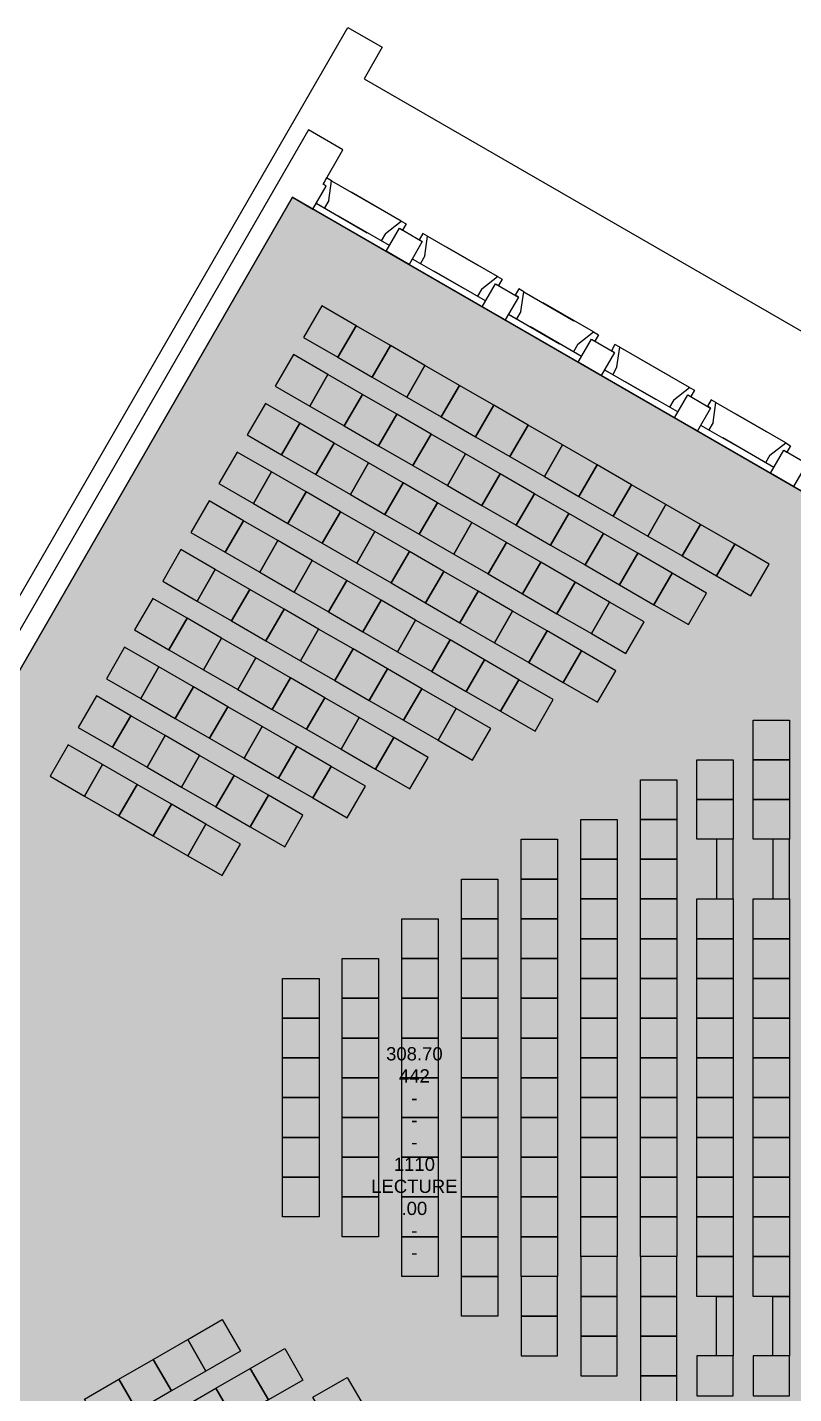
# Model space of a CAD drawing. Header units: inches. Extents: x 613227 to 772276, y -183327 to -97364.
# Drawn here: x 721060 to 732627, y -138497 to -117868 of the extents above; entities that cross this region are included whole.
import ezdxf

# ---------------------------------------------------------------- set-up
doc = ezdxf.new("R2010")
doc.units = ezdxf.units.IN
doc.header["$MEASUREMENT"] = 0
for name, color, linetype in [('GROS$', 1, 'Continuous'), ('HL-TMP', 7, 'Continuous'), ('RM$', 5, 'Continuous'), ('RM$TXT', 5, 'Continuous'), ('SHOPFITTING', 4, 'Continuous'), ('WA_EXT', 7, 'Continuous'), ('WN', 4, 'Continuous')]:
    doc.layers.add(name, color=color, linetype=linetype)
doc.styles.get("Standard").update_dxf_attribs({"font": 'arial.ttf'})

msp = doc.modelspace()

# ---------------------------------------------------------------- hatches: boundary and pattern name
at = {"layer": 'HL-TMP', "true_color": 0xcc66ec}
msp.add_hatch(color=213, dxfattribs=at).paths.add_polyline_path([(733783, -131567), (734713, -131028), (734764, -130941), (735416, -129817), (735466, -129730), (734613, -129236), (734613, -126566), (734078, -125639), (733728, -125436), (725063, -120433), (719698, -129727), (719038, -129727), (719038, -129981), (719038, -131737), (718338, -131737), (718338, -133419), (718338, -136317), (719038, -136317), (719038, -138327), (719698, -138327), (725063, -147620), (725370, -147442), (734078, -142414), (734613, -141488), (734613, -138817), (735466, -138323), (734713, -137025), (733783, -136486)], flags=16)

# ---------------------------------------------------------------- linework, layer by layer
at = {"layer": 'GROS$', "linetype": 'Continuous', "flags": 128}
msp.add_lwpolyline([(719629, -128727), (725898, -117868), (726418, -118168), (726143, -118644), (734574, -123511)], dxfattribs=at)
at = {"layer": 'GROS$'}
msp.add_lwpolyline([(719698, -129727), (725063, -120433), (733777, -125464)], dxfattribs=at)
at = {"layer": 'RM$'}
msp.add_lwpolyline([(719698, -138327), (725063, -147620), (725370, -147442), (734078, -142414), (734613, -141488), (734613, -138817), (735466, -138323), (734713, -137025), (733783, -136486), (733783, -131567), (734713, -131028), (734764, -130941), (735416, -129817), (735466, -129730), (734613, -129236), (734613, -126566), (734078, -125639), (733728, -125436), (725063, -120433), (719698, -129727)], dxfattribs=at)
at = {"layer": 'SHOPFITTING', "linetype": 'Continuous'}
for points in [[(725503, -122073), (725228, -122549), (725747, -122849), (726022, -122373), (725503, -122073)], [(726022, -122373), (725747, -122849), (726267, -123149), (726542, -122673), (726022, -122373)], [(726542, -122673), (726267, -123149), (726786, -123449), (727061, -122973), (726542, -122673)], [(725078, -122809), (724803, -123285), (725322, -123585), (725597, -123109), (725078, -122809)], [(725597, -123109), (725322, -123585), (725842, -123885), (726117, -123409), (725597, -123109)], [(727061, -122973), (726786, -123449), (727306, -123749), (727581, -123273), (727061, -122973)], [(727581, -123273), (727306, -123749), (727826, -124049), (728101, -123573), (727581, -123273)], [(724653, -123545), (724378, -124021), (724897, -124321), (725172, -123845), (724653, -123545)], [(726117, -123409), (725842, -123885), (726361, -124185), (726636, -123709), (726117, -123409)], [(726636, -123709), (726361, -124185), (726881, -124485), (727156, -124009), (726636, -123709)], [(728101, -123573), (727826, -124049), (728345, -124349), (728620, -123873), (728101, -123573)], [(725172, -123845), (724897, -124321), (725417, -124621), (725692, -124145), (725172, -123845)], [(728620, -123873), (728345, -124349), (728865, -124649), (729140, -124173), (728620, -123873)], [(725692, -124145), (725417, -124621), (725936, -124921), (726211, -124445), (725692, -124145)], [(727156, -124009), (726881, -124485), (727401, -124785), (727676, -124309), (727156, -124009)], [(729140, -124173), (728865, -124649), (729384, -124949), (729659, -124473), (729140, -124173)], [(724228, -124281), (723953, -124757), (724472, -125057), (724747, -124581), (724228, -124281)], [(727676, -124309), (727401, -124785), (727920, -125085), (728195, -124609), (727676, -124309)], [(724747, -124581), (724472, -125057), (724992, -125357), (725267, -124881), (724747, -124581)], [(726211, -124445), (725936, -124921), (726456, -125221), (726731, -124745), (726211, -124445)], [(729659, -124473), (729384, -124949), (729904, -125249), (730179, -124773), (729659, -124473)], [(726731, -124745), (726456, -125221), (726976, -125521), (727251, -125045), (726731, -124745)], [(728195, -124609), (727920, -125085), (728440, -125385), (728715, -124909), (728195, -124609)], [(730179, -124773), (729904, -125249), (730424, -125549), (730699, -125073), (730179, -124773)], [(725267, -124881), (724992, -125357), (725511, -125657), (725786, -125181), (725267, -124881)], [(728715, -124909), (728440, -125385), (728959, -125685), (729234, -125209), (728715, -124909)], [(723803, -125017), (723528, -125493), (724047, -125793), (724322, -125317), (723803, -125017)], [(725786, -125181), (725511, -125657), (726031, -125957), (726306, -125481), (725786, -125181)], [(727251, -125045), (726976, -125521), (727495, -125821), (727770, -125345), (727251, -125045)], [(729234, -125209), (728959, -125685), (729479, -125985), (729754, -125509), (729234, -125209)], [(730699, -125073), (730424, -125549), (730943, -125849), (731218, -125373), (730699, -125073)], [(724322, -125317), (724047, -125793), (724567, -126093), (724842, -125617), (724322, -125317)], [(727770, -125345), (727495, -125821), (728015, -126121), (728290, -125645), (727770, -125345)], [(731218, -125373), (730943, -125849), (731463, -126149), (731738, -125673), (731218, -125373)], [(724842, -125617), (724567, -126093), (725086, -126394), (725361, -125917), (724842, -125617)], [(726306, -125481), (726031, -125957), (726551, -126257), (726826, -125781), (726306, -125481)], [(729754, -125509), (729479, -125985), (729999, -126285), (730274, -125809), (729754, -125509)], [(723378, -125753), (723103, -126230), (723622, -126530), (723897, -126053), (723378, -125753)], [(726826, -125781), (726551, -126257), (727070, -126557), (727345, -126081), (726826, -125781)], [(728290, -125645), (728015, -126121), (728534, -126421), (728809, -125945), (728290, -125645)], [(730274, -125809), (729999, -126285), (730518, -126585), (730793, -126109), (730274, -125809)], [(731738, -125673), (731463, -126149), (731982, -126449), (732257, -125973), (731738, -125673)], [(725361, -125917), (725086, -126394), (725606, -126694), (725881, -126217), (725361, -125917)], [(728809, -125945), (728534, -126421), (729054, -126721), (729329, -126245), (728809, -125945)], [(723897, -126053), (723622, -126530), (724142, -126830), (724417, -126353), (723897, -126053)], [(725881, -126217), (725606, -126694), (726126, -126994), (726401, -126517), (725881, -126217)], [(727345, -126081), (727070, -126557), (727590, -126858), (727865, -126381), (727345, -126081)], [(729329, -126245), (729054, -126721), (729574, -127021), (729849, -126545), (729329, -126245)], [(730793, -126109), (730518, -126585), (731038, -126885), (731313, -126409), (730793, -126109)], [(724417, -126353), (724142, -126830), (724661, -127130), (724936, -126653), (724417, -126353)], [(727865, -126381), (727590, -126858), (728109, -127158), (728384, -126681), (727865, -126381)], [(722953, -126489), (722678, -126966), (723197, -127266), (723472, -126789), (722953, -126489)], [(724936, -126653), (724661, -127130), (725181, -127430), (725456, -126953), (724936, -126653)], [(726401, -126517), (726126, -126994), (726645, -127294), (726920, -126817), (726401, -126517)], [(729849, -126545), (729574, -127021), (730093, -127322), (730368, -126845), (729849, -126545)], [(723472, -126789), (723197, -127266), (723717, -127566), (723992, -127089), (723472, -126789)], [(726920, -126817), (726645, -127294), (727165, -127594), (727440, -127117), (726920, -126817)], [(728384, -126681), (728109, -127158), (728629, -127458), (728904, -126981), (728384, -126681)], [(725456, -126953), (725181, -127430), (725701, -127730), (725976, -127253), (725456, -126953)], [(728904, -126981), (728629, -127458), (729149, -127758), (729424, -127281), (728904, -126981)], [(722528, -127225), (722253, -127702), (722772, -128002), (723047, -127525), (722528, -127225)], [(723992, -127089), (723717, -127566), (724236, -127866), (724511, -127389), (723992, -127089)], [(725976, -127253), (725701, -127730), (726220, -128030), (726495, -127553), (725976, -127253)], [(727440, -127117), (727165, -127594), (727684, -127894), (727959, -127417), (727440, -127117)], [(724511, -127389), (724236, -127866), (724756, -128166), (725031, -127689), (724511, -127389)], [(727959, -127417), (727684, -127894), (728204, -128194), (728479, -127717), (727959, -127417)], [(729424, -127281), (729149, -127758), (729668, -128058), (729943, -127581), (729424, -127281)], [(723047, -127525), (722772, -128002), (723292, -128302), (723567, -127826), (723047, -127525)], [(725031, -127689), (724756, -128166), (725276, -128466), (725551, -127989), (725031, -127689)], [(726495, -127553), (726220, -128030), (726740, -128330), (727015, -127853), (726495, -127553)], [(723567, -127826), (723292, -128302), (723811, -128602), (724086, -128126), (723567, -127826)], [(727015, -127853), (726740, -128330), (727259, -128630), (727534, -128153), (727015, -127853)], [(728479, -127717), (728204, -128194), (728724, -128494), (728999, -128017), (728479, -127717)], [(722103, -127962), (721828, -128438), (722347, -128738), (722622, -128262), (722103, -127962)], [(725551, -127989), (725276, -128466), (725795, -128766), (726070, -128290), (725551, -127989)], [(722622, -128262), (722347, -128738), (722867, -129038), (723142, -128562), (722622, -128262)], [(724086, -128126), (723811, -128602), (724331, -128902), (724606, -128426), (724086, -128126)], [(726070, -128290), (725795, -128766), (726315, -129066), (726590, -128590), (726070, -128290)], [(727534, -128153), (727259, -128630), (727779, -128930), (728054, -128454), (727534, -128153)], [(724606, -128426), (724331, -128902), (724851, -129202), (725126, -128726), (724606, -128426)], [(732563, -128327), (732563, -128927), (732013, -128927), (732013, -128327), (732563, -128327)], [(721678, -128698), (721403, -129174), (721922, -129474), (722197, -128998), (721678, -128698)], [(723142, -128562), (722867, -129038), (723386, -129338), (723661, -128862), (723142, -128562)], [(726590, -128590), (726315, -129066), (726834, -129366), (727109, -128890), (726590, -128590)], [(723661, -128862), (723386, -129338), (723906, -129638), (724181, -129162), (723661, -128862)], [(725126, -128726), (724851, -129202), (725370, -129502), (725645, -129026), (725126, -128726)], [(731713, -128927), (731713, -129527), (731163, -129527), (731163, -128927), (731713, -128927)], [(732563, -128927), (732563, -129527), (732013, -129527), (732013, -128927), (732563, -128927)], [(722197, -128998), (721922, -129474), (722442, -129774), (722717, -129298), (722197, -128998)], [(725645, -129026), (725370, -129502), (725890, -129802), (726165, -129326), (725645, -129026)], [(722717, -129298), (722442, -129774), (722961, -130074), (723236, -129598), (722717, -129298)], [(724181, -129162), (723906, -129638), (724426, -129938), (724701, -129462), (724181, -129162)], [(730863, -129227), (730863, -129827), (730313, -129827), (730313, -129227), (730863, -129227)], [(730863, -129227), (730863, -129827), (730313, -129827), (730313, -129227), (730863, -129227)], [(724701, -129462), (724426, -129938), (724945, -130238), (725220, -129762), (724701, -129462)], [(731713, -129527), (731713, -130127), (731163, -130127), (731163, -129527), (731713, -129527)], [(732563, -129527), (732563, -130127), (732013, -130127), (732013, -129527), (732563, -129527)], [(723236, -129598), (722961, -130074), (723481, -130374), (723756, -129898), (723236, -129598)], [(723756, -129898), (723481, -130374), (724001, -130674), (724276, -130198), (723756, -129898)], [(729963, -129827), (729963, -130427), (729413, -130427), (729413, -129827), (729963, -129827)], [(729963, -129827), (729963, -130427), (729413, -130427), (729413, -129827), (729963, -129827)], [(730863, -129827), (730863, -130427), (730313, -130427), (730313, -129827), (730863, -129827)], [(730863, -129827), (730863, -130427), (730313, -130427), (730313, -129827), (730863, -129827)], [(729063, -130127), (729063, -130727), (728513, -130727), (728513, -130127), (729063, -130127)], [(729063, -130127), (729063, -130727), (728513, -130727), (728513, -130127), (729063, -130127)], [(731713, -130127), (731463, -130127), (731463, -131027), (731713, -131027), (731713, -130127)], [(732563, -130127), (732313, -130127), (732313, -131027), (732563, -131027), (732563, -130127)], [(729963, -130427), (729963, -131027), (729413, -131027), (729413, -130427), (729963, -130427)], [(729963, -130427), (729963, -131027), (729413, -131027), (729413, -130427), (729963, -130427)], [(730863, -130427), (730863, -131027), (730313, -131027), (730313, -130427), (730863, -130427)], [(730863, -130427), (730863, -131027), (730313, -131027), (730313, -130427), (730863, -130427)], [(728163, -130727), (728163, -131327), (727613, -131327), (727613, -130727), (728163, -130727)], [(729063, -130727), (729063, -131327), (728513, -131327), (728513, -130727), (729063, -130727)], [(729063, -130727), (729063, -131327), (728513, -131327), (728513, -130727), (729063, -130727)], [(729963, -131027), (729963, -131627), (729413, -131627), (729413, -131027), (729963, -131027)], [(729963, -131027), (729963, -131627), (729413, -131627), (729413, -131027), (729963, -131027)], [(730863, -131027), (730863, -131627), (730313, -131627), (730313, -131027), (730863, -131027)], [(730863, -131027), (730863, -131627), (730313, -131627), (730313, -131027), (730863, -131027)], [(731713, -131627), (731163, -131627), (731163, -131027), (731713, -131027), (731713, -131627)], [(732563, -131627), (732013, -131627), (732013, -131027), (732563, -131027), (732563, -131627)], [(727263, -131327), (727263, -131927), (726713, -131927), (726713, -131327), (727263, -131327)], [(728163, -131327), (728163, -131927), (727613, -131927), (727613, -131327), (728163, -131327)], [(728163, -131327), (728163, -131927), (727613, -131927), (727613, -131327), (728163, -131327)], [(729063, -131327), (729063, -131927), (728513, -131927), (728513, -131327), (729063, -131327)], [(729063, -131327), (729063, -131927), (728513, -131927), (728513, -131327), (729063, -131327)], [(729963, -131627), (729963, -132227), (729413, -132227), (729413, -131627), (729963, -131627)], [(729963, -131627), (729963, -132227), (729413, -132227), (729413, -131627), (729963, -131627)], [(730863, -131627), (730863, -132227), (730313, -132227), (730313, -131627), (730863, -131627)], [(730863, -131627), (730863, -132227), (730313, -132227), (730313, -131627), (730863, -131627)], [(731713, -132227), (731163, -132227), (731163, -131627), (731713, -131627), (731713, -132227)], [(732563, -132227), (732013, -132227), (732013, -131627), (732563, -131627), (732563, -132227)], [(726363, -131927), (726363, -132527), (725813, -132527), (725813, -131927), (726363, -131927)], [(727263, -131927), (727263, -132527), (726713, -132527), (726713, -131927), (727263, -131927)], [(727263, -131927), (727263, -132527), (726713, -132527), (726713, -131927), (727263, -131927)], [(728163, -131927), (728163, -132527), (727613, -132527), (727613, -131927), (728163, -131927)], [(728163, -131927), (728163, -132527), (727613, -132527), (727613, -131927), (728163, -131927)], [(729063, -131927), (729063, -132527), (728513, -132527), (728513, -131927), (729063, -131927)], [(729063, -131927), (729063, -132527), (728513, -132527), (728513, -131927), (729063, -131927)], [(725463, -132227), (725463, -132827), (724913, -132827), (724913, -132227), (725463, -132227)], [(729963, -132227), (729963, -132827), (729413, -132827), (729413, -132227), (729963, -132227)], [(729963, -132227), (729963, -132827), (729413, -132827), (729413, -132227), (729963, -132227)], [(730863, -132227), (730863, -132827), (730313, -132827), (730313, -132227), (730863, -132227)], [(730863, -132227), (730863, -132827), (730313, -132827), (730313, -132227), (730863, -132227)], [(731713, -132827), (731163, -132827), (731163, -132227), (731713, -132227), (731713, -132827)], [(732563, -132827), (732013, -132827), (732013, -132227), (732563, -132227), (732563, -132827)], [(726363, -132527), (726363, -133127), (725813, -133127), (725813, -132527), (726363, -132527)], [(726363, -132527), (726363, -133127), (725813, -133127), (725813, -132527), (726363, -132527)], [(727263, -132527), (727263, -133127), (726713, -133127), (726713, -132527), (727263, -132527)], [(727263, -132527), (727263, -133127), (726713, -133127), (726713, -132527), (727263, -132527)], [(728163, -132527), (728163, -133127), (727613, -133127), (727613, -132527), (728163, -132527)], [(728163, -132527), (728163, -133127), (727613, -133127), (727613, -132527), (728163, -132527)], [(729063, -132527), (729063, -133127), (728513, -133127), (728513, -132527), (729063, -132527)], [(729063, -132527), (729063, -133127), (728513, -133127), (728513, -132527), (729063, -132527)], [(725463, -132827), (725463, -133427), (724913, -133427), (724913, -132827), (725463, -132827)], [(729963, -132827), (729963, -133427), (729413, -133427), (729413, -132827), (729963, -132827)], [(729963, -132827), (729963, -133427), (729413, -133427), (729413, -132827), (729963, -132827)], [(730863, -132827), (730863, -133427), (730313, -133427), (730313, -132827), (730863, -132827)], [(730863, -132827), (730863, -133427), (730313, -133427), (730313, -132827), (730863, -132827)], [(731713, -133427), (731163, -133427), (731163, -132827), (731713, -132827), (731713, -133427)], [(732563, -133427), (732013, -133427), (732013, -132827), (732563, -132827), (732563, -133427)], [(726363, -133127), (726363, -133727), (725813, -133727), (725813, -133127), (726363, -133127)], [(726363, -133127), (726363, -133727), (725813, -133727), (725813, -133127), (726363, -133127)], [(727263, -133127), (727263, -133727), (726713, -133727), (726713, -133127), (727263, -133127)], [(727263, -133127), (727263, -133727), (726713, -133727), (726713, -133127), (727263, -133127)], [(728163, -133127), (728163, -133727), (727613, -133727), (727613, -133127), (728163, -133127)], [(728163, -133127), (728163, -133727), (727613, -133727), (727613, -133127), (728163, -133127)], [(729063, -133127), (729063, -133727), (728513, -133727), (728513, -133127), (729063, -133127)], [(729063, -133127), (729063, -133727), (728513, -133727), (728513, -133127), (729063, -133127)], [(725463, -133427), (725463, -134027), (724913, -134027), (724913, -133427), (725463, -133427)], [(729963, -133427), (729963, -134027), (729413, -134027), (729413, -133427), (729963, -133427)], [(729963, -133427), (729963, -134027), (729413, -134027), (729413, -133427), (729963, -133427)], [(730863, -133427), (730863, -134027), (730313, -134027), (730313, -133427), (730863, -133427)], [(730863, -133427), (730863, -134027), (730313, -134027), (730313, -133427), (730863, -133427)], [(731713, -134027), (731163, -134027), (731163, -133427), (731713, -133427), (731713, -134027)], [(732563, -134027), (732013, -134027), (732013, -133427), (732563, -133427), (732563, -134027)], [(726363, -133727), (726363, -134327), (725813, -134327), (725813, -133727), (726363, -133727)], [(726363, -133727), (726363, -134327), (725813, -134327), (725813, -133727), (726363, -133727)], [(727263, -133727), (727263, -134327), (726713, -134327), (726713, -133727), (727263, -133727)], [(727263, -133727), (727263, -134327), (726713, -134327), (726713, -133727), (727263, -133727)], [(728163, -133727), (728163, -134327), (727613, -134327), (727613, -133727), (728163, -133727)], [(728163, -133727), (728163, -134327), (727613, -134327), (727613, -133727), (728163, -133727)], [(729063, -133727), (729063, -134327), (728513, -134327), (728513, -133727), (729063, -133727)], [(729063, -133727), (729063, -134327), (728513, -134327), (728513, -133727), (729063, -133727)], [(725463, -134027), (725463, -134627), (724913, -134627), (724913, -134027), (725463, -134027)], [(729963, -134027), (729963, -134627), (729413, -134627), (729413, -134027), (729963, -134027)], [(729963, -134027), (729963, -134627), (729413, -134627), (729413, -134027), (729963, -134027)], [(730863, -134027), (730863, -134627), (730313, -134627), (730313, -134027), (730863, -134027)], [(730863, -134027), (730863, -134627), (730313, -134627), (730313, -134027), (730863, -134027)], [(731713, -134627), (731163, -134627), (731163, -134027), (731713, -134027), (731713, -134627)], [(732563, -134627), (732013, -134627), (732013, -134027), (732563, -134027), (732563, -134627)], [(726363, -134327), (726363, -134927), (725813, -134927), (725813, -134327), (726363, -134327)], [(726363, -134327), (726363, -134927), (725813, -134927), (725813, -134327), (726363, -134327)], [(727263, -134327), (727263, -134927), (726713, -134927), (726713, -134327), (727263, -134327)], [(727263, -134327), (727263, -134927), (726713, -134927), (726713, -134327), (727263, -134327)], [(728163, -134327), (728163, -134927), (727613, -134927), (727613, -134327), (728163, -134327)], [(728163, -134327), (728163, -134927), (727613, -134927), (727613, -134327), (728163, -134327)], [(729063, -134327), (729063, -134927), (728513, -134927), (728513, -134327), (729063, -134327)], [(729063, -134327), (729063, -134927), (728513, -134927), (728513, -134327), (729063, -134327)], [(725463, -134627), (725463, -135227), (724913, -135227), (724913, -134627), (725463, -134627)], [(729963, -134627), (729963, -135227), (729413, -135227), (729413, -134627), (729963, -134627)], [(729963, -134627), (729963, -135227), (729413, -135227), (729413, -134627), (729963, -134627)], [(730863, -134627), (730863, -135227), (730313, -135227), (730313, -134627), (730863, -134627)], [(730863, -134627), (730863, -135227), (730313, -135227), (730313, -134627), (730863, -134627)], [(731713, -135227), (731163, -135227), (731163, -134627), (731713, -134627), (731713, -135227)], [(732563, -135227), (732013, -135227), (732013, -134627), (732563, -134627), (732563, -135227)], [(726363, -134927), (726363, -135527), (725813, -135527), (725813, -134927), (726363, -134927)], [(726363, -134927), (726363, -135527), (725813, -135527), (725813, -134927), (726363, -134927)], [(727263, -134927), (727263, -135527), (726713, -135527), (726713, -134927), (727263, -134927)], [(727263, -134927), (727263, -135527), (726713, -135527), (726713, -134927), (727263, -134927)], [(728163, -134927), (728163, -135527), (727613, -135527), (727613, -134927), (728163, -134927)], [(728163, -134927), (728163, -135527), (727613, -135527), (727613, -134927), (728163, -134927)], [(729063, -134927), (729063, -135527), (728513, -135527), (728513, -134927), (729063, -134927)], [(729063, -134927), (729063, -135527), (728513, -135527), (728513, -134927), (729063, -134927)], [(725463, -135227), (725463, -135827), (724913, -135827), (724913, -135227), (725463, -135227)], [(729963, -135227), (729963, -135827), (729413, -135827), (729413, -135227), (729963, -135227)], [(729963, -135227), (729963, -135827), (729413, -135827), (729413, -135227), (729963, -135227)], [(730863, -135227), (730863, -135827), (730313, -135827), (730313, -135227), (730863, -135227)], [(730863, -135227), (730863, -135827), (730313, -135827), (730313, -135227), (730863, -135227)], [(731713, -135827), (731163, -135827), (731163, -135227), (731713, -135227), (731713, -135827)], [(732563, -135827), (732013, -135827), (732013, -135227), (732563, -135227), (732563, -135827)], [(726363, -135527), (726363, -136127), (725813, -136127), (725813, -135527), (726363, -135527)], [(726363, -135527), (726363, -136127), (725813, -136127), (725813, -135527), (726363, -135527)], [(727263, -135527), (727263, -136127), (726713, -136127), (726713, -135527), (727263, -135527)], [(727263, -135527), (727263, -136127), (726713, -136127), (726713, -135527), (727263, -135527)], [(728163, -135527), (728163, -136127), (727613, -136127), (727613, -135527), (728163, -135527)], [(728163, -135527), (728163, -136127), (727613, -136127), (727613, -135527), (728163, -135527)], [(729063, -135527), (729063, -136127), (728513, -136127), (728513, -135527), (729063, -135527)], [(729063, -135527), (729063, -136127), (728513, -136127), (728513, -135527), (729063, -135527)], [(729963, -135827), (729963, -136427), (729413, -136427), (729413, -135827), (729963, -135827)], [(730863, -135827), (730863, -136427), (730313, -136427), (730313, -135827), (730863, -135827)], [(731713, -136427), (731163, -136427), (731163, -135827), (731713, -135827), (731713, -136427)], [(732563, -136427), (732013, -136427), (732013, -135827), (732563, -135827), (732563, -136427)], [(727263, -136127), (727263, -136727), (726713, -136727), (726713, -136127), (727263, -136127)], [(727263, -136127), (727263, -136727), (726713, -136727), (726713, -136127), (727263, -136127)], [(728163, -136127), (728163, -136727), (727613, -136727), (727613, -136127), (728163, -136127)], [(728163, -136127), (728163, -136727), (727613, -136727), (727613, -136127), (728163, -136127)], [(729063, -136127), (729063, -136727), (728513, -136727), (728513, -136127), (729063, -136127)], [(729963, -137027), (729963, -136427), (729413, -136427), (729413, -137027), (729963, -137027)], [(730863, -137027), (730863, -136427), (730313, -136427), (730313, -137027), (730863, -137027)], [(731713, -137027), (731163, -137027), (731163, -136427), (731713, -136427), (731713, -137027)], [(732563, -137027), (732013, -137027), (732013, -136427), (732563, -136427), (732563, -137027)], [(728163, -136727), (728163, -137327), (727613, -137327), (727613, -136727), (728163, -136727)], [(728163, -136727), (728163, -137327), (727613, -137327), (727613, -136727), (728163, -136727)], [(729063, -137327), (729063, -136727), (728513, -136727), (728513, -137327), (729063, -137327)], [(729963, -137627), (729963, -137027), (729413, -137027), (729413, -137627), (729963, -137627)], [(730863, -137627), (730863, -137027), (730313, -137027), (730313, -137627), (730863, -137627)], [(731713, -137927), (731463, -137927), (731463, -137027), (731713, -137027), (731713, -137927)], [(732563, -137927), (732313, -137927), (732313, -137027), (732563, -137027), (732563, -137927)], [(723756, -138155), (723481, -137679), (724001, -137379), (724276, -137855), (723756, -138155)], [(729063, -137927), (729063, -137327), (728513, -137327), (728513, -137927), (729063, -137927)], [(723236, -138455), (722961, -137979), (723481, -137679), (723756, -138155), (723236, -138455)], [(729963, -138227), (729963, -137627), (729413, -137627), (729413, -138227), (729963, -138227)], [(730863, -138227), (730863, -137627), (730313, -137627), (730313, -138227), (730863, -138227)], [(722717, -138755), (722442, -138279), (722961, -137979), (723236, -138455), (722717, -138755)], [(724701, -138591), (724426, -138115), (724945, -137815), (725220, -138291), (724701, -138591)], [(731713, -138527), (731713, -137927), (731163, -137927), (731163, -138527), (731713, -138527)], [(732563, -138527), (732563, -137927), (732013, -137927), (732013, -138527), (732563, -138527)], [(724181, -138891), (723906, -138415), (724426, -138115), (724701, -138591), (724181, -138891)], [(722197, -139055), (721922, -138579), (722442, -138279), (722717, -138755), (722197, -139055)], [(723661, -139192), (723386, -138715), (723906, -138415), (724181, -138891), (723661, -139192)], [(725645, -139028), (725370, -138551), (725890, -138251), (726165, -138728), (725645, -139028)], [(730863, -138827), (730863, -138227), (730313, -138227), (730313, -138827), (730863, -138827)]]:
    msp.add_lwpolyline(points, dxfattribs=at)
at = {"layer": 'WA_EXT', "linetype": 'Continuous'}
for p, q in [((725304, -119417), (719929, -128727)), ((725823, -119717), (725304, -119417)), ((725523, -120237), (725823, -119717)), ((725371, -120611), (725571, -120264)), ((725063, -120433), (719698, -129727)), ((725063, -120433), (725371, -120611))]:
    msp.add_line(p, q, dxfattribs=at)
for points in [[(726475, -121248), (726675, -120902), (727021, -121102), (726821, -121448), (726475, -121248)], [(727925, -122086), (728125, -121740), (728472, -121940), (728272, -122286), (727925, -122086)], [(729376, -122924), (729576, -122577), (729922, -122777), (729722, -123124), (729376, -122924)], [(730827, -123761), (731027, -123415), (731373, -123615), (731173, -123961), (730827, -123761)], [(732277, -124599), (732477, -124252), (732824, -124452), (732623, -124799), (732277, -124599)]]:
    msp.add_lwpolyline(points, dxfattribs=at)
at = {"layer": 'WN', "linetype": 'Continuous'}
for p, q in [((725578, -120142), (725523, -120237)), ((725571, -120264), (725523, -120237)), ((725651, -120184), (725578, -120142)), ((725609, -120483), (725651, -120184)), ((725651, -120184), (726410, -120622)), ((726705, -120792), (725946, -120354)), ((725421, -120524), (726191, -120969)), ((725421, -120524), (725498, -120569)), ((725609, -120483), (725544, -120595)), ((726525, -121162), (725755, -120717)), ((726467, -120978), (726705, -120792)), ((726705, -120792), (726778, -120834)), ((726778, -120834), (726723, -120930)), ((726467, -120978), (726402, -121091)), ((726675, -120902), (726723, -120930)), ((727029, -120979), (726974, -121075)), ((727021, -121102), (726974, -121075)), ((727102, -121021), (727029, -120979)), ((727059, -121320), (727102, -121021)), ((727102, -121021), (727860, -121460)), ((728155, -121630), (727396, -121192)), ((726871, -121362), (727641, -121807)), ((726871, -121362), (726949, -121406)), ((727059, -121320), (726994, -121433)), ((727975, -121999), (727205, -121555)), ((727918, -121816), (728155, -121630)), ((728155, -121630), (728228, -121672)), ((728228, -121672), (728173, -121767)), ((727918, -121816), (727853, -121928)), ((728126, -121740), (728173, -121767)), ((728479, -121817), (728424, -121912)), ((728472, -121940), (728424, -121912)), ((728552, -121859), (728479, -121817)), ((728510, -122158), (728552, -121859)), ((728552, -121859), (729311, -122297)), ((729606, -122467), (728847, -122029)), ((728322, -122199), (729092, -122644)), ((728322, -122199), (728399, -122244)), ((728510, -122158), (728445, -122270)), ((729426, -122837), (728656, -122392)), ((729368, -122653), (729606, -122467)), ((729606, -122467), (729679, -122509)), ((729679, -122509), (729624, -122605)), ((729368, -122653), (729303, -122766)), ((729576, -122577), (729624, -122605)), ((729930, -122654), (729875, -122750)), ((730003, -122697), (729930, -122654)), ((729960, -122995), (730003, -122697)), ((730003, -122697), (730762, -123135)), ((729922, -122777), (729875, -122750)), ((731056, -123305), (730297, -122867)), ((729772, -123037), (730543, -123482)), ((729772, -123037), (729850, -123082)), ((729960, -122995), (729895, -123108)), ((730877, -123675), (730106, -123230)), ((730819, -123491), (731056, -123305)), ((731056, -123305), (731129, -123347)), ((731129, -123347), (731074, -123442)), ((730819, -123491), (730754, -123604)), ((731027, -123415), (731074, -123442)), ((731380, -123492), (731325, -123587)), ((731453, -123534), (731380, -123492)), ((731411, -123833), (731453, -123534)), ((731453, -123534), (732212, -123972)), ((731373, -123615), (731325, -123587)), ((732507, -124143), (731748, -123704)), ((731223, -123875), (731993, -124319)), ((731223, -123875), (731300, -123919)), ((731411, -123833), (731346, -123946)), ((732327, -124512), (731557, -124067)), ((732269, -124328), (732507, -124143)), ((732507, -124143), (732580, -124185)), ((732580, -124185), (732525, -124280)), ((732269, -124328), (732204, -124441)), ((732477, -124252), (732525, -124280))]:
    msp.add_line(p, q, dxfattribs=at)

# ---------------------------------------------------------------- texts
at = {"layer": 'RM$TXT', "insert": (726902, -136466), "char_height": 200, "attachment_point": 8}
msp.add_mtext('308.70^M^J442^M^J-^M^J-^M^J-^M^J1110^M^JLECTURE^M^J.00^M^J-^M^J-^M^J', dxfattribs=at)

doc.saveas('drawing.dxf')
